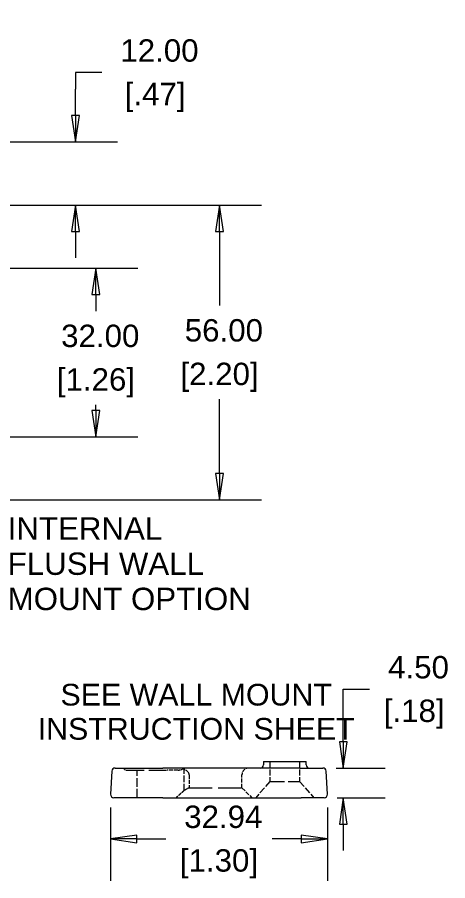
# Model space of a CAD drawing. Header units: millimetres. Extents: x 9 to 690, y 9 to 531.
# Drawn here: x 399.2 to 481, y 195.3 to 359.4 of the extents above; entities that cross this region are included whole.
import ezdxf

# ---------------------------------------------------------------- set-up
doc = ezdxf.new("R2010")
doc.units = ezdxf.units.MM
doc.header["$LTSCALE"] = 2.5
doc.linetypes.add('DASHED', pattern=[0.2067, 0.1654, -0.0413])
doc.layers.get('0').update_dxf_attribs({"lineweight": 25})
for name, color, linetype, lineweight in [('Dimension (ANSI)', 7, 'Continuous', 9), ('Hidden (ANSI)', 7, 'DASHED', 9), ('Symbol (ANSI)', 7, 'Continuous', 9), ('Visible (ANSI)', 7, 'Continuous', 9)]:
    doc.layers.add(name, color=color, linetype=linetype, lineweight=lineweight)
doc.styles.add('Note Text (ANSI)', font='arial.ttf')
doc.dimstyles.new('Default - mm_inch (ANSI)', dxfattribs={"dimscale": 2.5, "dimtxt": 1.7, "dimasz": 2, "dimexe": 3.175, "dimexo": 1, "dimgap": 0.8, "dimtad": 0, "dimtih": 1, "dimtoh": 1, "dimrnd": 1e-08, "dimzin": 4, "dimdsep": 46, "dimtxsty": 'Note Text (ANSI)', "dimblk": 'Filled-1', "dimcen": 0.09, "dimdle": 10, "dimclrd": 256, "dimclre": 256, "dimclrt": 256, "dimadec": 1, "dimazin": 0, "dimtfac": 1.176471, "dimtofl": 0, "dimtmove": 0, "dimatfit": 3, "dimfxl": 0, "dimtolj": 1, "dimtzin": 0, "dimlwd": -1, "dimlwe": -1, "dimarcsym": 0})
doc.dimstyles.new('Default - mm_inch (ANSI)$7', dxfattribs={"dimscale": 2.5, "dimtxt": 1.7, "dimasz": 2.5, "dimexe": 3.175, "dimexo": 1, "dimgap": 0.8, "dimtad": 0, "dimtih": 1, "dimtoh": 1, "dimrnd": 1e-08, "dimzin": 4, "dimdsep": 46, "dimtxsty": 'Note Text (ANSI)', "dimblk": 'Filled-1', "dimcen": 0.09, "dimdle": 10, "dimclrd": 256, "dimclre": 256, "dimclrt": 256, "dimadec": 1, "dimazin": 0, "dimtfac": 1.176471, "dimtofl": 0, "dimtmove": 0, "dimatfit": 3, "dimfxl": 0, "dimtolj": 1, "dimtzin": 0, "dimlwd": -1, "dimlwe": -1, "dimarcsym": 0})

# ---------------------------------------------------------------- blocks, each defined once
blk = doc.blocks.new('Filled-1')
at = {"color": 0}
for p, q in [((0, 0), (-1, 0.15)), ((-1, 0.15), (-1, -0.15)), ((-1, 0), (0, 0)), ((-1, -0.15), (0, 0))]:
    blk.add_line(p, q, dxfattribs=at)
at = {"color": 0, "flags": 128}
blk.add_lwpolyline([(-1, -0.15), (0, 0), (-1, 0.15), (-1, -0.15)], dxfattribs=at)
at = {"color": 0}
blk.add_solid([(-1, -0.15), (0, 0), (-1, 0.15), (-1, -0.15)], dxfattribs=at)
blk = doc.blocks.new('*D25')
at = {"layer": 'Defpoints', "color": 0, "transparency": 16777216}
for p in [(389.17, 311.7), (414.17, 311.7), (389.17, 279.7)]:
    blk.add_point(p, dxfattribs=at)
at = {"layer": 'Dimension (ANSI)', "transparency": 16777216}
for p, q in [((391.67, 311.7), (422.1, 311.7)), ((414.17, 306.7), (414.17, 303.55)), ((414.17, 284.7), (414.17, 285.76)), ((391.67, 279.7), (422.1, 279.7))]:
    blk.add_line(p, q, dxfattribs=at)
at = {"layer": 'Dimension (ANSI)', "transparency": 16777216, "xscale": 5, "yscale": 5, "zscale": 5}
for p, rotation in [((414.17, 311.7), 90), ((414.17, 279.7), 270)]:
    blk.add_blockref('Filled-1', p, dxfattribs=dict(at, rotation=rotation))
at = {"layer": 'Dimension (ANSI)', "transparency": 16777216, "char_height": 4.25, "attachment_point": 5, "style": 'Note Text (ANSI)'}
for s, insert in [('\\A1; 32.00', (414.17, 298.82)), ('\\A1;[1.26]', (414.17, 289.93))]:
    blk.add_mtext(s, dxfattribs=dict(at, insert=insert))
blk = doc.blocks.new('*D29')
at = {"layer": 'Defpoints', "color": 0, "transparency": 16777216}
for p in [(378.17, 335.7), (365.17, 323.7), (410.3, 323.7)]:
    blk.add_point(p, dxfattribs=at)
at = {"layer": 'Dimension (ANSI)', "transparency": 16777216}
for p, q in [((415.3, 348.86), (410.3, 348.86)), ((410.3, 348.86), (410.3, 345.7)), ((410.3, 340.7), (410.3, 345.7)), ((380.67, 335.7), (418.24, 335.7)), ((367.67, 323.7), (418.24, 323.7)), ((410.3, 318.7), (410.3, 313.7))]:
    blk.add_line(p, q, dxfattribs=at)
at = {"layer": 'Dimension (ANSI)', "transparency": 16777216, "xscale": 5, "yscale": 5, "zscale": 5}
for p, rotation in [((410.3, 335.7), 270), ((410.3, 323.7), 90)]:
    blk.add_blockref('Filled-1', p, dxfattribs=dict(at, rotation=rotation))
at = {"layer": 'Dimension (ANSI)', "transparency": 16777216, "char_height": 4.25, "attachment_point": 5, "style": 'Note Text (ANSI)'}
for s, insert in [('\\A1; 12.00', (425.41, 353.03)), ('\\A1;[.47]', (425.41, 344.15))]:
    blk.add_mtext(s, dxfattribs=dict(at, insert=insert))
blk = doc.blocks.new('*D30')
at = {"layer": 'Defpoints', "color": 0, "transparency": 16777216}
for p in [(365.17, 323.7), (365.17, 267.7), (437.64, 267.7)]:
    blk.add_point(p, dxfattribs=at)
at = {"layer": 'Dimension (ANSI)', "transparency": 16777216}
for p, q in [((367.67, 323.7), (445.58, 323.7)), ((437.64, 318.7), (437.64, 304.59)), ((437.64, 272.7), (437.64, 286.81)), ((367.67, 267.7), (445.58, 267.7))]:
    blk.add_line(p, q, dxfattribs=at)
at = {"layer": 'Dimension (ANSI)', "transparency": 16777216, "xscale": 5, "yscale": 5, "zscale": 5}
for p, rotation in [((437.64, 323.7), 90), ((437.64, 267.7), 270)]:
    blk.add_blockref('Filled-1', p, dxfattribs=dict(at, rotation=rotation))
at = {"layer": 'Dimension (ANSI)', "transparency": 16777216, "char_height": 4.25, "attachment_point": 5, "style": 'Note Text (ANSI)'}
for s, insert in [('\\A1; 56.00', (437.64, 299.87)), ('\\A1;[2.20]', (437.64, 290.98))]:
    blk.add_mtext(s, dxfattribs=dict(at, insert=insert))
blk = doc.blocks.new('*D44')
at = {"layer": 'Defpoints', "color": 0, "transparency": 16777216}
for p in [(416.94, 211.78), (458.12, 211.78), (416.94, 203.28)]:
    blk.add_point(p, dxfattribs=at)
at = {"layer": 'Dimension (ANSI)', "transparency": 16777216}
for p, q in [((416.94, 209.28), (416.94, 195.35)), ((458.12, 209.28), (458.12, 195.35)), ((421.94, 203.28), (427.42, 203.28)), ((453.12, 203.28), (447.64, 203.28))]:
    blk.add_line(p, q, dxfattribs=at)
at = {"layer": 'Dimension (ANSI)', "transparency": 16777216, "xscale": 5, "yscale": 5, "zscale": 5, "rotation": 180}
blk.add_blockref('Filled-1', (416.94, 203.28), dxfattribs=at)
at = {"layer": 'Dimension (ANSI)', "transparency": 16777216, "xscale": 5, "yscale": 5, "zscale": 5}
blk.add_blockref('Filled-1', (458.12, 203.28), dxfattribs=at)
at = {"layer": 'Dimension (ANSI)', "transparency": 16777216, "char_height": 4.25, "attachment_point": 5, "style": 'Note Text (ANSI)'}
for s, insert in [('\\A1; 32.94', (437.53, 207.46)), ('\\A1;[1.30]', (437.53, 198.56))]:
    blk.add_mtext(s, dxfattribs=dict(at, insert=insert))
blk = doc.blocks.new('*D45')
at = {"layer": 'Defpoints', "color": 0, "transparency": 16777216}
for p in [(457.27, 216.74), (457.5, 211.12), (461.14, 211.12)]:
    blk.add_point(p, dxfattribs=at)
at = {"layer": 'Dimension (ANSI)', "transparency": 16777216}
for p, q in [((461.14, 221.74), (461.14, 231.71)), ((461.14, 231.71), (466.14, 231.71)), ((459.77, 216.74), (469.07, 216.74)), ((460, 211.12), (469.07, 211.12)), ((461.14, 206.12), (461.14, 201.12))]:
    blk.add_line(p, q, dxfattribs=at)
at = {"layer": 'Dimension (ANSI)', "transparency": 16777216, "xscale": 5, "yscale": 5, "zscale": 5}
for p, rotation in [((461.14, 216.74), 270), ((461.14, 211.12), 90)]:
    blk.add_blockref('Filled-1', p, dxfattribs=dict(at, rotation=rotation))
at = {"layer": 'Dimension (ANSI)', "transparency": 16777216, "char_height": 4.25, "attachment_point": 5, "style": 'Note Text (ANSI)'}
for s, insert in [('\\A1; 4.50', (474.6, 235.88)), ('\\A1;[.18]', (474.6, 226.99))]:
    blk.add_mtext(s, dxfattribs=dict(at, insert=insert))

msp = doc.modelspace()

# ---------------------------------------------------------------- linework, layer by layer
at = {"layer": 'Hidden (ANSI)', "ltscale": 3.096872}
msp.add_line((430.8963, 212.4558), (430.8963, 216.5207), dxfattribs=at)
at = {"layer": 'Hidden (ANSI)', "ltscale": 2.88238}
for p, q in [((447.217, 217.9935), (447.217, 214.2101)), ((452.842, 217.9935), (452.842, 214.2101))]:
    msp.add_line(p, q, dxfattribs=at)
at = {"layer": 'Hidden (ANSI)', "ltscale": 8.164203}
msp.add_line((419.9773, 216.3685), (427.6714, 216.3685), dxfattribs=at)
at = {"layer": 'Hidden (ANSI)', "ltscale": 3.999763}
msp.add_line((422.0295, 211.1185), (422.0295, 216.3685), dxfattribs=at)
at = {"layer": 'Hidden (ANSI)', "ltscale": 1.90327}
msp.add_line((429.8009, 216.3685), (427.6714, 216.3685), dxfattribs=at)
at = {"layer": 'Hidden (ANSI)', "ltscale": 1.904597}
for p, q in [((431.8835, 215.4935), (431.8835, 212.9935)), ((441.9045, 212.9935), (441.9045, 215.4935))]:
    msp.add_line(p, q, dxfattribs=at)
at = {"layer": 'Hidden (ANSI)', "ltscale": 3.120883}
for p, q in [((447.217, 214.2101), (444.5295, 211.1185)), ((452.842, 214.2101), (455.5295, 211.1185))]:
    msp.add_line(p, q, dxfattribs=at)
at = {"layer": 'Hidden (ANSI)', "ltscale": 6.731654}
msp.add_line((447.217, 214.2101), (452.842, 214.2101), dxfattribs=at)
at = {"layer": 'Hidden (ANSI)', "ltscale": 10.5762}
msp.add_line((431.8835, 212.9935), (441.9045, 212.9935), dxfattribs=at)
at = {"layer": 'Hidden (ANSI)', "ltscale": 2.020136}
msp.add_line((441.9045, 212.9935), (443.7795, 211.1185), dxfattribs=at)
at = {"layer": 'Hidden (ANSI)', "ltscale": 0.551919}
msp.add_arc((419.9773, 216.9935), 0.625, 203.578178, 270, dxfattribs=at)
at = {"layer": 'Hidden (ANSI)', "ltscale": 1.495845}
msp.add_arc((443.1545, 215.4935), 1.25, 90, 180, dxfattribs=at)
at = {"layer": 'Hidden (ANSI)', "ltscale": 0.744914}
msp.add_ellipse((429.8009, 216.9935), major_axis=(1.1952, 0), ratio=0.52291909, start_param=4.71238898, end_param=5.61186065, dxfattribs=at)
at = {"layer": 'Hidden (ANSI)', "ltscale": 0.462612}
msp.add_open_spline([(430.7367, 216.6048), (430.7203, 216.6176), (430.7021, 216.6301), (430.6117, 216.6846), (430.5219, 216.7183), (430.3759, 216.7404), (430.3324, 216.7435), (430.2887, 216.7435)], degree=3, knots=[0.0135545865, 0.0135545865, 0.0135545865, 0.0135545865, 0.0204379266, 0.0204379266, 0.0449919815, 0.0449919815, 0.0551796617, 0.0551796617, 0.0551796617, 0.0551796617], dxfattribs=at)
at = {"layer": 'Hidden (ANSI)', "ltscale": 0.137388}
msp.add_open_spline([(430.8963, 216.5207), (430.8442, 216.5523), (430.7902, 216.5805), (430.7367, 216.6048)], degree=3, dxfattribs=at)
at = {"layer": 'Hidden (ANSI)', "ltscale": 1.212777}
msp.add_open_spline([(431.8835, 215.4935), (431.8835, 215.5484), (431.8734, 215.6133), (431.8392, 215.7277), (431.8059, 215.7972), (431.6699, 216.0159), (431.5012, 216.1651), (431.2153, 216.3642), (431.0561, 216.4518), (430.8963, 216.5207)], degree=3, knots=[0.387844908, 0.387844908, 0.387844908, 0.387844908, 0.401016142, 0.401016142, 0.416808258, 0.416808258, 0.465093637, 0.465093637, 0.507590658, 0.507590658, 0.507590658, 0.507590658], dxfattribs=at)
at = {"layer": 'Hidden (ANSI)', "ltscale": 1.525666}
msp.add_rational_spline([(430.8963, 212.4558), (430.2239, 211.8685), (429.4056, 211.1185)], [1.00582309484, 1.00893021369, 1], degree=2, dxfattribs=at)
at = {"layer": 'Hidden (ANSI)', "ltscale": 0.94071}
msp.add_rational_spline([(431.8835, 212.9935), (431.4124, 212.777), (430.8963, 212.4558)], [1, 1.01168429196, 1.01441556802], degree=2, dxfattribs=at)
at = {"layer": 'Visible (ANSI)'}
for p, q in [((417.7924, 216.7435), (426.9045, 216.7435)), ((452.8976, 216.7435), (426.9045, 216.7435)), ((445.9888, 217.9935), (445.9777, 217.3576)), ((445.9888, 217.9935), (447.2386, 217.9935)), ((447.2386, 217.9935), (452.8204, 217.9935)), ((452.8204, 217.9935), (454.0702, 217.9935)), ((452.8976, 216.7435), (457.2666, 216.7435)), ((454.0813, 217.3576), (454.0702, 217.9935)), ((417.1683, 216.1512), (416.939, 211.7762)), ((458.12, 211.7762), (457.8908, 216.1512)), ((426.9045, 211.1185), (417.5631, 211.1185)), ((426.9045, 211.1185), (453.1269, 211.1185)), ((457.4959, 211.1185), (453.1269, 211.1185))]:
    msp.add_line(p, q, dxfattribs=at)
for centre, start, end in [((417.7924, 216.1185), 90, 177), ((445.3528, 217.3685), 270, 359), ((454.7062, 217.3685), 181, 270), ((457.2666, 216.1185), 3, 90), ((417.5631, 211.7435), 177, 270), ((457.4959, 211.7435), 270, 3)]:
    msp.add_arc(centre, 0.625, start, end, dxfattribs=at)

# ---------------------------------------------------------------- texts
at = {"layer": 'Symbol (ANSI)', "line_spacing_factor": 0.944221, "style": 'Note Text (ANSI)'}
for s, insert, char_height, width, attachment_point in [('\\fArial|b0|i0;INTERNAL\\P\\fArial|b0|i0;FLUSH WALL\\P\\fArial|b0|i0;MOUNT OPTION', (397.4111, 255.5415), 4.25, 46.186361, 4), ('\\fArial|b0|i0;{\\H4.1250;SEE WALL MOUNT\\P}\\fArial|b0|i0;{\\H4.1250;INSTRUCTION SHEET}', (433.2082, 227.412), 4.125, 60.205513, 5)]:
    msp.add_mtext(s, dxfattribs=dict(at, insert=insert, char_height=char_height, width=width, attachment_point=attachment_point))

# ---------------------------------------------------------------- dimensions: what is measured, and where the dimension line sits
at = {"layer": 'Dimension (ANSI)'}
for base, p1, p2, angle, text, override, picture, middle in [((410.2999, 323.699), (378.1674, 335.699), (365.1674, 323.699), 90, ' <>\\X[.47]', {"dimgap": 0.8, "dimdec": 2, "dimpost": '\\X', "dimtol": 0, "dimlim": 0, "dimtp": 0, "dimtm": 0, "dimtdec": 2, "dimtmove": 1, "dimatfit": 1}, '*D29', (410.6343, 348.8606)), ((437.6397, 267.699), (365.1674, 323.699), (365.1674, 267.699), 90, ' <>\\X[2.20]', {"dimgap": 0.8, "dimdec": 2, "dimpost": '\\X', "dimtol": 0, "dimlim": 0, "dimtp": 0, "dimtm": 0, "dimtdec": 2, "dimatfit": 1}, '*D30', (437.6397, 295.699)), ((414.1674, 311.699), (389.1674, 279.699), (389.1674, 311.699), 90, ' <>\\X[1.26]', {"dimgap": 0.8, "dimdec": 2, "dimpost": '\\X', "dimtol": 0, "dimlim": 0, "dimtp": 0, "dimtm": 0, "dimtdec": 2, "dimatfit": 1}, '*D25', (414.1674, 294.6529)), ((461.1358, 211.1185), (457.2666, 216.7435), (457.4959, 211.1185), 90, ' <>\\X[.18]', {"dimgap": 0.8, "dimdec": 2, "dimlfac": 0.8, "dimpost": '\\X', "dimtol": 0, "dimlim": 0, "dimtp": 0, "dimtm": 0, "dimtdec": 2, "dimatfit": 1}, '*D45', (474.5963, 231.7134)), ((416.939, 203.2841), (458.12, 211.7762), (416.939, 211.7762), 180, ' <>\\X[1.30]', {"dimgap": 0.8, "dimtih": 0, "dimtoh": 0, "dimdec": 2, "dimlfac": 0.8, "dimpost": '\\X', "dimtol": 0, "dimlim": 0, "dimtp": 0, "dimtm": 0, "dimtdec": 2, "dimatfit": 1}, '*D44', (437.5295, 203.2841))]:
    dim = msp.add_linear_dim(base=base, p1=p1, p2=p2, angle=angle, text=text, dimstyle='Default - mm_inch (ANSI)', override=override, dxfattribs=at)
    dim.commit()
    dim.dimension.update_dxf_attribs({"geometry": picture, "text_midpoint": middle, "dimtype": 160})

# ---------------------------------------------------------------- leaders
at = {"layer": 'Symbol (ANSI)', "annotation_type": 0, "has_hookline": 1, "hookline_direction": 0, "text_width": 45.2483}
msp.add_leader([(366.35, 304.4777), (389.1611, 255.5415), (395.4111, 255.5415)], dimstyle='Default - mm_inch (ANSI)$7', override={"dimtad": 0}, dxfattribs=at)

doc.saveas('drawing.dxf')
